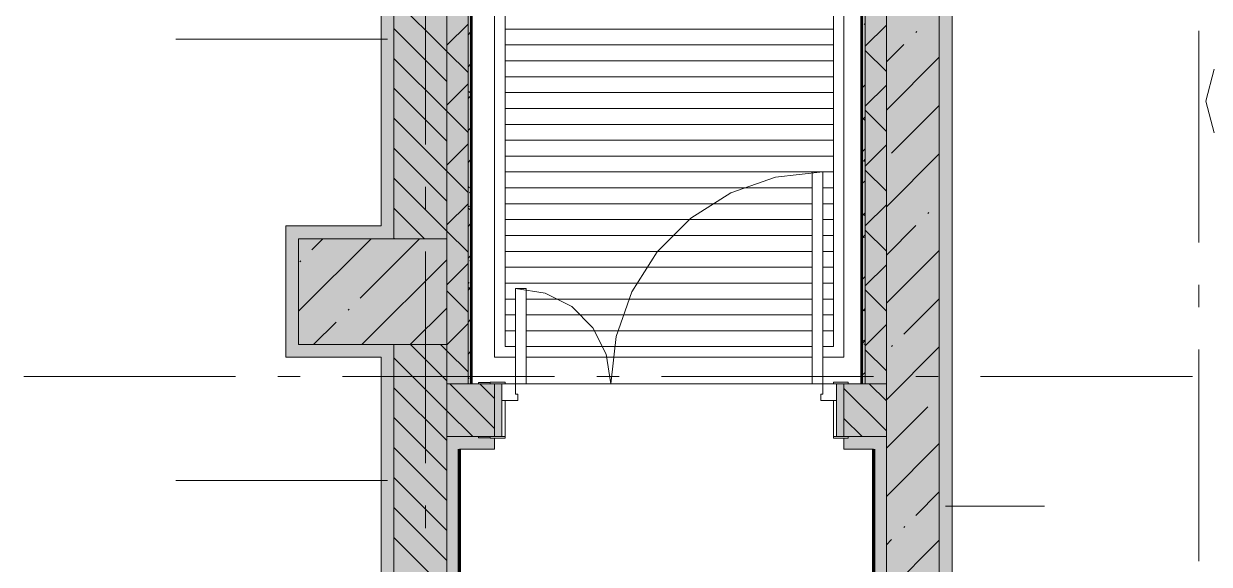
# Model space of a CAD drawing. Header units: millimetres. Extents: x -537608 to 253996, y -217170 to 186033.
# Drawn here: x -335374 to -329776, y -128938 to -126384 of the extents above; entities that cross this region are included whole.
import ezdxf

# ---------------------------------------------------------------- set-up
doc = ezdxf.new("R2010")
doc.units = ezdxf.units.MM
doc.layers.add('16) Лак 1.6м', color=160, linetype='Continuous', lineweight=90)
doc.layers.add('PDF _Геометрия', color=7, linetype='Continuous')
doc.layers.add('PDF _Сплошная заливка', color=7, linetype='Continuous', true_color=0xffffff)

msp = doc.modelspace()

# ---------------------------------------------------------------- hatches: boundary and pattern name
at = {"layer": 'PDF _Сплошная заливка', "transparency": 33554559}
for points in [[(-333376.1946, -128084.6251), (-333276.1942, -128084.6251), (-333276.1942, -124649.6246), (-333376.1946, -124649.6246), (-333376.1946, -127591.1851)], [(-333276.1942, -128084.6251), (-333264.1893, -128084.6251), (-333264.1893, -124649.6246), (-333276.1942, -124649.6246), (-333276.1942, -127591.1851)], [(-331413.1908, -128084.6251), (-331401.1859, -128084.6251), (-331401.1859, -124649.6246), (-331413.1908, -124649.6246), (-331413.1908, -125451.4624)], [(-331401.1859, -128084.6251), (-331301.1941, -128084.6251), (-331301.1941, -124649.6246), (-331401.1859, -124649.6246), (-331401.1859, -125451.4624)], [(-333376.1946, -127899.626), (-333376.1946, -127399.6238), (-334076.1891, -127399.6238), (-334076.1891, -127899.626), (-333626.1871, -127899.626)]]:
    msp.add_hatch(color=256, dxfattribs=at).paths.add_polyline_path(points)
at = {"layer": 'PDF _Сплошная заливка', "true_color": 0xff7d7d, "transparency": 33554559}
for points in [[(-331051.1886, -130823.3903), (-330991.1901, -130823.3903), (-330991.1901, -124649.6246), (-331051.1886, -124649.6246), (-331051.1886, -128304.4246)], [(-333686.1943, -127399.6238), (-333686.1943, -127339.6253), (-334136.1876, -127339.6253), (-334136.1876, -127399.6238), (-333922.3131, -127399.6238)], [(-333686.1943, -127959.6246), (-333626.1871, -127959.6246), (-333626.1871, -127899.626), (-334076.1891, -127899.626), (-334076.1891, -127959.6246), (-333922.3131, -127959.6246)], [(-331361.1926, -132409.6271), (-331301.1941, -132409.6271), (-331301.1941, -128394.6248), (-331361.1926, -128394.6248), (-331361.1926, -131157.3868)]]:
    msp.add_hatch(color=11, dxfattribs=at).paths.add_polyline_path(points)
at = {"layer": 'PDF _Сплошная заливка', "transparency": 33554559}
h = msp.add_hatch(color=256, dxfattribs=at)
h.paths.add_polyline_path([(-333376.1946, -142299.6294), (-333376.1946, -139399.9762), (-333626.1871, -139399.9762), (-333626.1871, -142299.6294)], flags=0)
h.paths.add_polyline_path([(-333626.1871, -138899.9761), (-333376.1946, -138899.9761), (-333376.1946, -136049.9743), (-333626.1871, -136049.9743), (-333626.1871, -138229.9766)], flags=0)
h.paths.add_polyline_path([(-333626.1871, -135549.9742), (-333376.1946, -135549.9742), (-333376.1946, -135349.6267), (-333626.1871, -135349.6267), (-333626.1871, -135436.83)], flags=0)
h.paths.add_polyline_path([(-333376.1946, -133399.6267), (-333376.1946, -130899.6264), (-333626.1871, -130899.6264), (-333626.1871, -133399.6267)], flags=0)
h.paths.add_polyline_path([(-333626.1871, -130399.6242), (-333376.1946, -130399.6242), (-333376.1946, -127899.626), (-333626.1871, -127899.626), (-333626.1871, -129730.9078)], flags=0)
h.paths.add_polyline_path([(-333626.1871, -127399.6238), (-333376.1946, -127399.6238), (-333376.1946, -124899.6214), (-333626.1871, -124899.6214), (-333626.1871, -126877.9457)], flags=0)
h = msp.add_hatch(color=256, dxfattribs=at)
h.paths.add_polyline_path([(-333151.1936, -128334.6262), (-333151.1936, -128084.6251), (-333376.1946, -128084.6251), (-333376.1946, -128334.6262), (-333171.1903, -128334.6262)], flags=0)
h.paths.add_polyline_path([(-331481.1897, -128334.6262), (-331301.1941, -128334.6262), (-331301.1941, -128084.6251), (-331501.1863, -128084.6251), (-331501.1863, -128334.6262)], flags=0)
at = {"layer": 'PDF _Сплошная заливка', "true_color": 0xff7d7d, "transparency": 33554559}
h = msp.add_hatch(color=11, dxfattribs=at)
h.paths.add_polyline_path([(-333376.1946, -135474.976), (-333316.1875, -135474.976), (-333316.1875, -135349.6267), (-333376.1946, -135349.6267), (-333376.1946, -135436.83)], flags=0)
h.paths.add_polyline_path([(-333316.1875, -133899.6267), (-333316.1875, -128334.6262), (-333376.1946, -128334.6262), (-333376.1946, -133899.6267)], flags=0)
h = msp.add_hatch(color=11, dxfattribs=at)
h.paths.add_polyline_path([(-331301.1941, -128394.6248), (-331301.1941, -128334.6262), (-331481.1897, -128334.6262), (-331482.5245, -128342.6266), (-331501.1863, -128342.6266), (-331501.1863, -128394.6248), (-331361.1926, -128394.6248)], flags=0)
h.paths.add_polyline_path([(-333316.1875, -128394.6248), (-333151.1936, -128394.6248), (-333151.1936, -128342.6266), (-333171.1903, -128341.8989), (-333171.1903, -128334.6262), (-333316.1875, -128334.6262)], flags=0)

# ---------------------------------------------------------------- linework, layer by layer
at = {"layer": '16) Лак 1.6м'}
for p, q in [((-333316.1875, -133899.6267), (-333316.1875, -128394.6248)), ((-331361.1926, -128394.6248), (-331361.1926, -132409.6271))]:
    msp.add_line(p, q, dxfattribs=at)
at = {"layer": 'PDF _Геометрия', "lineweight": 9}
for p, q in [((-333376.1946, -124649.6246), (-333376.1946, -128084.6251)), ((-333276.1942, -128084.6251), (-333276.1942, -124649.6246)), ((-333264.1893, -128084.6251), (-333264.1893, -124649.6246)), ((-333260.1934, -128084.6251), (-333260.1934, -124649.6246)), ((-333256.1889, -128084.6251), (-333256.1889, -124649.6246)), ((-331421.1911, -124649.6246), (-331421.1911, -128084.6251)), ((-331417.1867, -128084.6251), (-331417.1867, -124649.6246)), ((-331413.1908, -128084.6251), (-331413.1908, -124649.6246)), ((-331051.1886, -130823.3903), (-331051.1886, -124649.6246)), ((-331051.1886, -130823.3903), (-331051.1886, -124649.6246)), ((-330991.1901, -124709.6231), (-330991.1901, -130823.3903)), ((-331401.1859, -128084.6251), (-331401.1859, -124861.7552)), ((-331301.1941, -124861.7552), (-331301.1941, -128084.6251)), ((-331301.1941, -128084.6251), (-331301.1941, -124861.7552)), ((-333376.1946, -127399.6238), (-333376.1946, -124899.6214)), ((-333686.1943, -127339.6253), (-333686.1943, -124959.6242)), ((-333626.1871, -124959.6242), (-333626.1871, -127399.6238)), ((-333626.1871, -124959.6242), (-333626.1871, -127399.6238)), ((-333376.1946, -126515.1556), (-333626.1871, -126265.1545)), ((-333376.1946, -126486.1338), (-333276.1942, -126386.1333)), ((-331406.5769, -126384.4626), (-331401.6337, -126388.9924)), ((-333376.1946, -126656.5745), (-333626.1871, -126406.5734)), ((-333276.1942, -126436.4048), (-333264.1893, -126424.4042)), ((-331401.1859, -126491.0339), (-331301.1941, -126391.0334)), ((-331162.2424, -126425.541), (-331157.4972, -126420.7959)), ((-333656.1907, -126457.5942), (-334656.1951, -126457.5942)), ((-331301.1941, -126564.4883), (-331219.2699, -126482.5642)), ((-333376.1946, -126797.9978), (-333626.1871, -126547.9968)), ((-333276.1942, -126615.156), (-333376.1946, -126515.1556)), ((-331301.1941, -126610.2559), (-331401.1859, -126510.2555)), ((-331301.1941, -126792.5853), (-331051.1886, -126542.5842)), ((-333276.1942, -126587.1805), (-333264.1893, -126575.18)), ((-333376.1946, -126939.4169), (-333626.1871, -126689.4201)), ((-333376.1946, -126768.976), (-333276.1942, -126668.9799)), ((-333273.0078, -126704.8395), (-333268.0646, -126709.3693)), ((-331413.1908, -126685.5619), (-331401.1859, -126673.5614)), ((-331401.1859, -126773.8761), (-331301.1941, -126673.8757)), ((-333276.1942, -126738.1414), (-333264.1893, -126726.1408)), ((-333276.1942, -126730.3779), (-333271.3543, -126733.4566)), ((-331276.2887, -126995.7855), (-331051.1886, -126770.6855)), ((-333376.1946, -127080.8401), (-333626.1871, -126830.839)), ((-333276.1942, -126897.9983), (-333376.1946, -126797.9978)), ((-331413.1908, -126836.3377), (-331401.1859, -126824.3371)), ((-331407.6276, -126834.7574), (-331402.6843, -126839.2872)), ((-331301.1941, -126893.0981), (-331401.1859, -126793.0977)), ((-333276.1942, -126888.9171), (-333264.1893, -126876.9165)), ((-333376.1946, -127222.2591), (-333626.1871, -126972.2623)), ((-333376.1946, -127051.8226), (-333276.1942, -126951.8222)), ((-331413.1908, -126987.2986), (-331401.1859, -126975.298)), ((-331401.1859, -127056.7184), (-331301.1941, -126956.718)), ((-331301.1941, -127248.7836), (-331051.1886, -126998.7824)), ((-333276.1942, -127039.878), (-333264.1893, -127027.8774)), ((-331408.9365, -127033.1651), (-331401.1859, -127023.9376)), ((-331401.1859, -127033.8412), (-331408.9365, -127033.1651)), ((-333376.1946, -127363.6824), (-333626.1871, -127113.6813)), ((-333276.1942, -127180.8406), (-333376.1946, -127080.8401)), ((-331823.7076, -127109.6983), (-332035.076, -127183.6567)), ((-331601.1868, -127084.625), (-331823.7076, -127109.6983)), ((-331601.1868, -127084.625), (-331651.187, -127084.625)), ((-331651.187, -127084.625), (-331651.187, -128084.6251)), ((-331601.1868, -128084.6251), (-331601.1868, -127084.625)), ((-331301.1941, -127175.9405), (-331401.1859, -127075.94)), ((-333274.0584, -127155.13), (-333269.1067, -127159.6598)), ((-331413.1908, -127138.0743), (-331401.1859, -127126.0737)), ((-333269.0981, -127183.5619), (-333264.1893, -127178.6532)), ((-332035.076, -127183.6567), (-332224.6825, -127302.7925)), ((-333481.6722, -127399.6238), (-333626.1871, -127255.1046)), ((-333376.1946, -127334.6649), (-333276.1942, -127234.6644)), ((-333276.1942, -127249.8471), (-333264.1893, -127245.2398)), ((-333276.1942, -127254.786), (-333264.1893, -127262.8811)), ((-331413.1908, -127289.0351), (-331401.1859, -127277.0346)), ((-331401.1859, -127339.5607), (-331301.1941, -127239.5645)), ((-331105.2149, -127280.9099), (-331100.4784, -127276.1691)), ((-333276.1942, -127341.6146), (-333264.1893, -127329.614)), ((-332224.6825, -127302.7925), (-332383.0194, -127461.1337)), ((-331408.6696, -127285.0479), (-331403.7264, -127289.5777)), ((-331301.1941, -127476.8805), (-331162.2424, -127337.933)), ((-334136.1876, -127399.6238), (-334136.1876, -127339.6253)), ((-334136.1876, -127339.6253), (-333686.1943, -127339.6253)), ((-333276.1942, -127463.6828), (-333376.1946, -127363.6824)), ((-331412.9755, -127393.4707), (-331401.1859, -127381.1903)), ((-331401.1859, -127395.3007), (-331412.9755, -127393.4707)), ((-331301.1941, -127458.7827), (-331401.1859, -127358.7823)), ((-334136.1876, -127959.6246), (-334136.1876, -127399.6238)), ((-334076.1891, -127742.7962), (-333733.0168, -127399.6238)), ((-333686.1943, -127399.6238), (-334076.1891, -127399.6238)), ((-334076.1891, -127399.6238), (-334076.1891, -127899.626)), ((-333626.1871, -127399.6238), (-334076.1891, -127399.6238)), ((-334076.1891, -127399.6238), (-334076.1891, -127899.626)), ((-334013.4778, -127451.9837), (-333961.118, -127399.6238)), ((-333785.3766, -127680.0806), (-333504.9155, -127399.6238)), ((-333626.1871, -127399.6238), (-333686.1943, -127399.6238)), ((-333623.0955, -127399.6238), (-333626.1871, -127396.5236)), ((-333626.1871, -127399.6238), (-333376.1946, -127399.6238)), ((-333376.1946, -127399.6238), (-333626.1871, -127399.6238)), ((-333376.1946, -127899.626), (-333376.1946, -127399.6238)), ((-334070.4967, -127509.0068), (-334065.7602, -127504.266)), ((-333776.8164, -127899.626), (-333376.1946, -127498.9956)), ((-333276.1942, -127492.3903), (-333264.1893, -127480.3898)), ((-333269.3736, -127503.5943), (-333264.1893, -127502.914)), ((-332383.0194, -127461.1337), (-332502.1553, -127650.7401)), ((-331301.1941, -127704.9817), (-331051.1886, -127454.9806)), ((-333376.1946, -127617.5072), (-333276.1942, -127517.5067)), ((-331401.1859, -127622.4073), (-331301.1941, -127522.4069)), ((-333275.1005, -127605.4248), (-333270.1573, -127609.9546)), ((-331413.1908, -127590.7718), (-331401.1859, -127578.7712)), ((-333276.1942, -127746.5251), (-333376.1946, -127646.5247)), ((-333276.1942, -127643.3512), (-333264.1893, -127631.3507)), ((-333273.9034, -127632.1257), (-333267.2551, -127631.2516)), ((-333051.1932, -127634.6232), (-333051.1932, -128084.6251)), ((-333001.1929, -127634.6232), (-333051.1932, -127634.6232)), ((-332912.1295, -127656.6479), (-333051.1932, -127634.6232)), ((-333001.1929, -128084.6251), (-333001.1929, -127634.6232)), ((-332786.6898, -127720.5648), (-332912.1295, -127656.6479)), ((-332502.1553, -127650.7401), (-332576.1222, -127862.1043)), ((-331301.1941, -127741.625), (-331401.1859, -127641.6246)), ((-333548.7238, -127899.626), (-333376.1946, -127727.0926)), ((-332687.1371, -127820.1217), (-332786.6898, -127720.5648)), ((-331413.1908, -127741.5475), (-331401.1859, -127729.5469)), ((-331219.2699, -127851.1544), (-331051.1886, -127683.0775)), ((-333842.4041, -127737.1081), (-333837.659, -127732.363)), ((-333276.1942, -127794.127), (-333264.1893, -127782.1264)), ((-331409.7202, -127735.3427), (-331404.777, -127739.8725)), ((-331402.1763, -127769.523), (-331401.1859, -127769.3938)), ((-334004.9177, -127899.626), (-333899.4229, -127794.1313)), ((-333376.1946, -127900.3494), (-333276.1942, -127800.349)), ((-332623.2116, -127945.5658), (-332687.1371, -127820.1217)), ((-331401.1859, -127905.2495), (-331301.1941, -127805.2491)), ((-332576.1222, -127862.1043), (-332601.1912, -128084.6251)), ((-331413.1908, -127892.5084), (-331401.1859, -127880.5078)), ((-331409.7288, -127881.2829), (-331401.1859, -127878.0061)), ((-331401.1859, -127887.0442), (-331409.7288, -127881.2829)), ((-331406.7061, -127898.0544), (-331401.1859, -127897.331)), ((-334076.1891, -127899.626), (-333626.1871, -127899.626)), ((-334076.1891, -127899.626), (-333626.1871, -127899.626)), ((-333376.1946, -127899.626), (-333626.1871, -127899.626)), ((-333626.1871, -127899.626), (-333626.1871, -127959.6246)), ((-333626.1871, -127899.626), (-333626.1871, -127959.6246)), ((-333626.1871, -127899.626), (-333376.1946, -127899.626)), ((-333376.1946, -128070.7903), (-333547.3546, -127899.626)), ((-333376.1946, -127929.3669), (-333405.9312, -127899.626)), ((-333376.1946, -128084.6251), (-333376.1946, -127899.626)), ((-333276.1942, -128029.3674), (-333376.1946, -127929.3669)), ((-333276.1942, -127945.0879), (-333264.1893, -127933.0873)), ((-332601.1912, -128084.6251), (-332623.2116, -127945.5658)), ((-331301.1941, -128024.4673), (-331401.1859, -127924.4711)), ((-331301.1941, -128161.1756), (-331051.1886, -127911.1788)), ((-331276.2887, -127908.1819), (-331271.5522, -127903.4368)), ((-334076.1891, -127959.6246), (-334136.1876, -127959.6246)), ((-333686.1943, -127959.6246), (-334076.1891, -127959.6246)), ((-333686.1943, -129669.6261), (-333686.1943, -127959.6246)), ((-333626.1871, -127959.6246), (-333626.1871, -129729.6247)), ((-333626.1871, -127959.6246), (-333626.1871, -129729.6247)), ((-333376.1946, -128212.2093), (-333626.1871, -127962.2124)), ((-333276.1511, -128055.7196), (-333271.208, -128060.2494)), ((-331413.1908, -128043.2841), (-331401.1859, -128031.2835)), ((-333376.1946, -128353.6325), (-333626.1871, -128103.6314)), ((-333376.1946, -128084.6251), (-333276.1942, -128084.6251)), ((-333376.1946, -128334.6262), (-333376.1946, -128084.6251)), ((-333151.1936, -128295.7913), (-333362.3554, -128084.6251)), ((-333277.6237, -128084.6251), (-333276.1942, -128083.1913)), ((-333276.1942, -128084.6251), (-333264.1893, -128084.6251)), ((-333264.9558, -128084.6251), (-333264.1893, -128083.863)), ((-333264.1893, -128084.6251), (-333260.1934, -128084.6251)), ((-333260.1934, -128084.6251), (-333256.1889, -128084.6251)), ((-333171.1903, -128084.6251), (-333256.1889, -128084.6251)), ((-333151.1936, -128154.3679), (-333220.9322, -128084.6251)), ((-333101.1934, -128076.6248), (-333171.1903, -128076.6248)), ((-333171.1903, -128076.6248), (-333171.1903, -128084.6251)), ((-333171.1903, -128084.6251), (-333101.1934, -128084.6251)), ((-333116.1866, -128084.6251), (-333151.1936, -128084.6251)), ((-333151.1936, -128084.6251), (-333151.1936, -128334.6262)), ((-333051.1932, -128084.6251), (-333116.1866, -128084.6251)), ((-333116.1866, -128084.6251), (-333116.1866, -128164.6246)), ((-333116.1866, -128334.6262), (-333116.1866, -128084.6251)), ((-333101.1934, -128084.6251), (-333116.1866, -128084.6251)), ((-333116.1866, -128084.6251), (-333116.1866, -128085.6241)), ((-333116.1866, -128085.6241), (-333101.1934, -128085.6241)), ((-333101.1934, -128084.6251), (-333101.1934, -128076.6248)), ((-333101.1934, -128085.6241), (-333101.1934, -128084.6251)), ((-333051.1932, -128084.6251), (-333001.1929, -128084.6251)), ((-333051.1932, -128134.6254), (-333051.1932, -128084.6251)), ((-331651.187, -128084.6251), (-331601.1868, -128084.6251)), ((-331601.1868, -128084.6251), (-331601.1868, -128134.6254)), ((-331536.1934, -128084.6251), (-331601.1868, -128084.6251)), ((-331481.1897, -128076.6248), (-331551.1866, -128076.6248)), ((-331551.1866, -128076.6248), (-331551.1866, -128084.6251)), ((-331536.1934, -128084.6251), (-331551.1866, -128084.6251)), ((-331551.1866, -128084.6251), (-331551.1866, -128085.6241)), ((-331551.1866, -128084.6251), (-331481.1897, -128084.6251)), ((-331551.1866, -128085.6241), (-331536.1934, -128085.6241)), ((-331536.1934, -128164.6246), (-331536.1934, -128084.6251)), ((-331501.1863, -128084.6251), (-331536.1934, -128084.6251)), ((-331536.1934, -128084.6251), (-331536.1934, -128334.6262)), ((-331536.1934, -128085.6241), (-331536.1934, -128084.6251)), ((-331501.1863, -128334.6262), (-331501.1863, -128084.6251)), ((-331301.1941, -128307.3139), (-331501.1863, -128107.313)), ((-331481.1897, -128084.6251), (-331481.1897, -128076.6248)), ((-331421.1911, -128084.6251), (-331481.1897, -128084.6251)), ((-331421.1911, -128084.6251), (-331417.1867, -128084.6251)), ((-331417.1867, -128084.6251), (-331413.1908, -128084.6251)), ((-331413.1908, -128084.6251), (-331401.1859, -128084.6251)), ((-331401.1859, -128084.6251), (-331301.1941, -128084.6251)), ((-331301.1941, -128165.8905), (-331382.4552, -128084.6251)), ((-331301.1941, -128084.6251), (-331301.1941, -128334.6262)), ((-333116.1866, -128164.6246), (-333041.1949, -128164.6246)), ((-333101.1934, -128164.6246), (-333116.1866, -128164.6246)), ((-333116.1866, -128164.6246), (-333116.1866, -128334.6262)), ((-333101.1934, -128334.6262), (-333101.1934, -128164.6246)), ((-333041.1949, -128134.6254), (-333051.1932, -128134.6254)), ((-333041.1949, -128164.6246), (-333041.1949, -128134.6254)), ((-331601.1868, -128134.6254), (-331611.1937, -128134.6254)), ((-331611.1937, -128134.6254), (-331611.1937, -128164.6246)), ((-331611.1937, -128164.6246), (-331536.1934, -128164.6246)), ((-331536.1934, -128164.6246), (-331551.1866, -128164.6246)), ((-331551.1866, -128164.6246), (-331551.1866, -128334.6262)), ((-331536.1934, -128334.6262), (-331536.1934, -128164.6246)), ((-333253.7777, -128334.6262), (-333376.1946, -128212.2093)), ((-331301.1941, -128389.2768), (-331105.2149, -128193.302)), ((-333376.1946, -128495.0515), (-333626.1871, -128245.0547)), ((-331415.3007, -128334.6262), (-331501.1863, -128248.732)), ((-333376.1946, -130399.6242), (-333376.1946, -128334.6262)), ((-333376.1946, -128334.6262), (-333316.1875, -128334.6262)), ((-333316.1875, -128334.6262), (-333376.1946, -128334.6262)), ((-333376.1946, -128334.6262), (-333376.1946, -130399.6242)), ((-333316.1875, -128334.6262), (-333171.1903, -128334.6262)), ((-333171.1903, -128334.6262), (-333316.1875, -128334.6262)), ((-333101.1934, -128334.6262), (-333171.1903, -128334.6262)), ((-333171.1903, -128334.6262), (-333171.1903, -128342.6266)), ((-333171.1903, -128342.6266), (-333101.1934, -128342.6266)), ((-333151.1936, -128334.6262), (-333116.1866, -128334.6262)), ((-333151.1936, -128394.6248), (-333151.1936, -128342.6266)), ((-333116.1866, -128334.6262), (-333101.1934, -128334.6262)), ((-333101.1934, -128342.6266), (-333101.1934, -128334.6262)), ((-331551.1866, -128334.6262), (-331536.1934, -128334.6262)), ((-331481.1897, -128334.6262), (-331551.1866, -128334.6262)), ((-331551.1866, -128334.6262), (-331551.1866, -128342.6266)), ((-331551.1866, -128342.6266), (-331481.1897, -128342.6266)), ((-331536.1934, -128334.6262), (-331501.1863, -128334.6262)), ((-331501.1863, -128342.6266), (-331501.1863, -128394.6248)), ((-331301.1941, -128334.6262), (-331481.1897, -128334.6262)), ((-331481.1897, -128334.6262), (-331301.1941, -128334.6262)), ((-331481.1897, -128342.6266), (-331481.1897, -128334.6262)), ((-331301.1941, -128394.6248), (-331301.1941, -128334.6262)), ((-331301.1941, -128334.6262), (-331301.1941, -128394.6248)), ((-333376.1946, -128636.4748), (-333626.1871, -128386.4737)), ((-333316.1875, -128394.6248), (-333151.1936, -128394.6248)), ((-331501.1863, -128394.6248), (-331361.1926, -128394.6248)), ((-331301.1941, -128617.3738), (-331051.1886, -128367.3727)), ((-331301.1941, -132099.6252), (-331301.1941, -128394.6248)), ((-331301.1941, -128394.6248), (-331301.1941, -132099.6252)), ((-333656.1907, -128542.0549), (-334656.1951, -128542.0549)), ((-333376.1946, -128777.8981), (-333626.1871, -128527.897)), ((-331162.2424, -128706.5233), (-331051.1886, -128595.474)), ((-333376.1946, -128919.3171), (-333626.1871, -128669.316)), ((-331021.1894, -128663.1155), (-330555.0402, -128663.1155)), ((-331219.2699, -128763.5508), (-331214.5247, -128758.81)), ((-333376.1946, -129060.7404), (-333626.1871, -128810.7392)), ((-331301.1941, -128845.475), (-331276.2887, -128820.574)), ((-331301.1941, -129073.572), (-331051.1886, -128823.5709))]:
    msp.add_line(p, q, dxfattribs=at)
at = {"layer": 'PDF _Геометрия', "color": 253, "lineweight": 9, "true_color": 0xaaaaaa}
for p, q in [((-333151.1936, -124659.6229), (-333151.1936, -127959.6246)), ((-331501.1863, -127959.6246), (-331501.1863, -124659.6229)), ((-333101.1934, -127909.6244), (-333101.1934, -124709.6231)), ((-333101.1934, -124709.6231), (-333101.1934, -127909.6244)), ((-331551.1866, -124709.6231), (-331551.1866, -127909.6244)), ((-331551.1866, -127909.6244), (-331551.1866, -124709.6231)), ((-333476.1951, -125954.6683), (-333476.1951, -126954.6684)), ((-333101.1934, -126409.622), (-331551.1866, -126409.622)), ((-329826.1876, -126417.4545), (-329826.1876, -127417.4589)), ((-333101.1934, -126484.6223), (-331551.1866, -126484.6223)), ((-333101.1934, -126559.6227), (-331551.1866, -126559.6227)), ((-329753.0387, -126599.3447), (-329793.2301, -126749.3454)), ((-333101.1934, -126634.623), (-331551.1866, -126634.623)), ((-333101.1934, -126709.6233), (-331551.1866, -126709.6233)), ((-329793.2301, -126749.3454), (-329753.0387, -126899.346)), ((-333101.1934, -126784.6237), (-331551.1866, -126784.6237)), ((-333101.1934, -126859.624), (-331551.1866, -126859.624)), ((-333101.1934, -126934.6244), (-331551.1866, -126934.6244)), ((-333101.1934, -127009.6247), (-331551.1866, -127009.6247)), ((-333101.1934, -127084.625), (-331651.187, -127084.625)), ((-331601.1868, -127084.625), (-331551.1866, -127084.625)), ((-333476.1951, -127154.6692), (-333476.1951, -127260.4999)), ((-333101.1934, -127159.6254), (-331651.187, -127159.6254)), ((-331601.1868, -127159.6254), (-331551.1866, -127159.6254)), ((-333101.1934, -127234.6257), (-331651.187, -127234.6257)), ((-331601.1868, -127234.6257), (-331551.1866, -127234.6257)), ((-333101.1934, -127309.626), (-331651.187, -127309.626)), ((-331601.1868, -127309.626), (-331551.1866, -127309.626)), ((-333101.1934, -127384.6264), (-331651.187, -127384.6264)), ((-331601.1868, -127384.6264), (-331551.1866, -127384.6264)), ((-333476.1951, -127460.5008), (-333476.1951, -128460.5009)), ((-333101.1934, -127459.6224), (-331651.187, -127459.6224)), ((-331601.1868, -127459.6224), (-331551.1866, -127459.6224)), ((-333101.1934, -127534.6227), (-331651.187, -127534.6227)), ((-331601.1868, -127534.6227), (-331551.1866, -127534.6227)), ((-333101.1934, -127609.6231), (-331651.187, -127609.6231)), ((-331601.1868, -127609.6231), (-331551.1866, -127609.6231)), ((-329826.1876, -127617.4555), (-329826.1876, -127723.2905)), ((-333101.1934, -127684.6234), (-333051.1932, -127684.6234)), ((-333001.1929, -127684.6234), (-331651.187, -127684.6234)), ((-331601.1868, -127684.6234), (-331551.1866, -127684.6234)), ((-333101.1934, -127759.6237), (-333051.1932, -127759.6237)), ((-333001.1929, -127759.6237), (-331651.187, -127759.6237)), ((-331601.1868, -127759.6237), (-331551.1866, -127759.6237)), ((-333101.1934, -127834.6241), (-333051.1932, -127834.6241)), ((-333001.1929, -127834.6241), (-331651.187, -127834.6241)), ((-331601.1868, -127834.6241), (-331551.1866, -127834.6241)), ((-333101.1934, -127909.6244), (-333051.1932, -127909.6244)), ((-333051.1932, -127909.6244), (-333101.1934, -127909.6244)), ((-333101.1934, -127909.6244), (-333051.1932, -127909.6244)), ((-331651.187, -127909.6244), (-333001.1929, -127909.6244)), ((-333001.1929, -127909.6244), (-331651.187, -127909.6244)), ((-333001.1929, -127909.6244), (-331651.187, -127909.6244)), ((-331551.1866, -127909.6244), (-331601.1868, -127909.6244)), ((-331601.1868, -127909.6244), (-331551.1866, -127909.6244)), ((-331601.1868, -127909.6244), (-331551.1866, -127909.6244)), ((-329826.1876, -127923.2913), (-329826.1876, -128923.2914)), ((-333151.1936, -127959.6246), (-333051.1932, -127959.6246)), ((-333001.1929, -127959.6246), (-331651.187, -127959.6246)), ((-331601.1868, -127959.6246), (-331501.1863, -127959.6246)), ((-335373.7922, -128049.9712), (-334373.7877, -128049.9712)), ((-334173.7868, -128049.9712), (-334067.9562, -128049.9712)), ((-333867.9553, -128049.9712), (-332867.9509, -128049.9712)), ((-332667.9501, -128049.9712), (-332562.1194, -128049.9712)), ((-332362.1185, -128049.9712), (-331362.1227, -128049.9712)), ((-331162.1218, -128049.9712), (-331056.2869, -128049.9712)), ((-330856.286, -128049.9712), (-329856.2858, -128049.9712)), ((-333476.1951, -128660.5018), (-333476.1951, -128766.3367))]:
    msp.add_line(p, q, dxfattribs=at)
at = {"layer": 'PDF _Геометрия', "color": 253, "lineweight": 20, "true_color": 0xaaaaaa}
for p, q in [((-333171.1903, -128078.6227), (-333226.1939, -128078.6227)), ((-333226.1939, -128078.6227), (-333226.1939, -128084.6251)), ((-333226.1939, -128084.6251), (-333171.1903, -128084.6251)), ((-333171.1903, -128334.6262), (-333226.1939, -128334.6262)), ((-333226.1939, -128334.6262), (-333226.1939, -128340.6244)), ((-333226.1939, -128340.6244), (-333171.1903, -128340.6244))]:
    msp.add_line(p, q, dxfattribs=at)
at = {"layer": 'PDF _Геометрия', "color": 9, "lineweight": 9, "true_color": 0xc0c0c0}
for p, q in [((-331651.187, -128084.6251), (-333001.1929, -128084.6251)), ((-333001.1929, -128084.6251), (-331651.187, -128084.6251))]:
    msp.add_line(p, q, dxfattribs=at)
at = {"layer": 'PDF _Сплошная заливка', "lineweight": 35, "transparency": 33554559}
msp.add_solid([(-331051.1886, -132099.6252), (-331051.1886, -124399.6235), (-331301.1941, -132099.6252), (-331301.1941, -124399.6235)], dxfattribs=at)
at = {"layer": 'PDF _Сплошная заливка', "color": 11, "lineweight": 35, "true_color": 0xff7d7d, "transparency": 33554559}
for points in [[(-333626.1871, -127399.6238), (-333626.1871, -124959.6242), (-333686.1943, -127399.6238), (-333686.1943, -124959.6242)], [(-334076.1891, -127959.6246), (-334076.1891, -127399.6238), (-334136.1876, -127959.6246), (-334136.1876, -127399.6238)], [(-333626.1871, -129729.6247), (-333626.1871, -127959.6246), (-333686.1943, -129729.6247), (-333686.1943, -127959.6246)]]:
    msp.add_solid(points, dxfattribs=at)
at = {"layer": 'PDF _Сплошная заливка', "color": 7, "lineweight": 35, "true_color": 0xf4f4f4, "transparency": 33554559}
for points in [[(-333116.1866, -128334.6262), (-333116.1866, -128084.6251), (-333151.1936, -128334.6262), (-333151.1936, -128084.6251)], [(-331501.1863, -128334.6262), (-331501.1863, -128084.6251), (-331536.1934, -128334.6262), (-331536.1934, -128084.6251)]]:
    msp.add_solid(points, dxfattribs=at)

doc.saveas('drawing.dxf')
